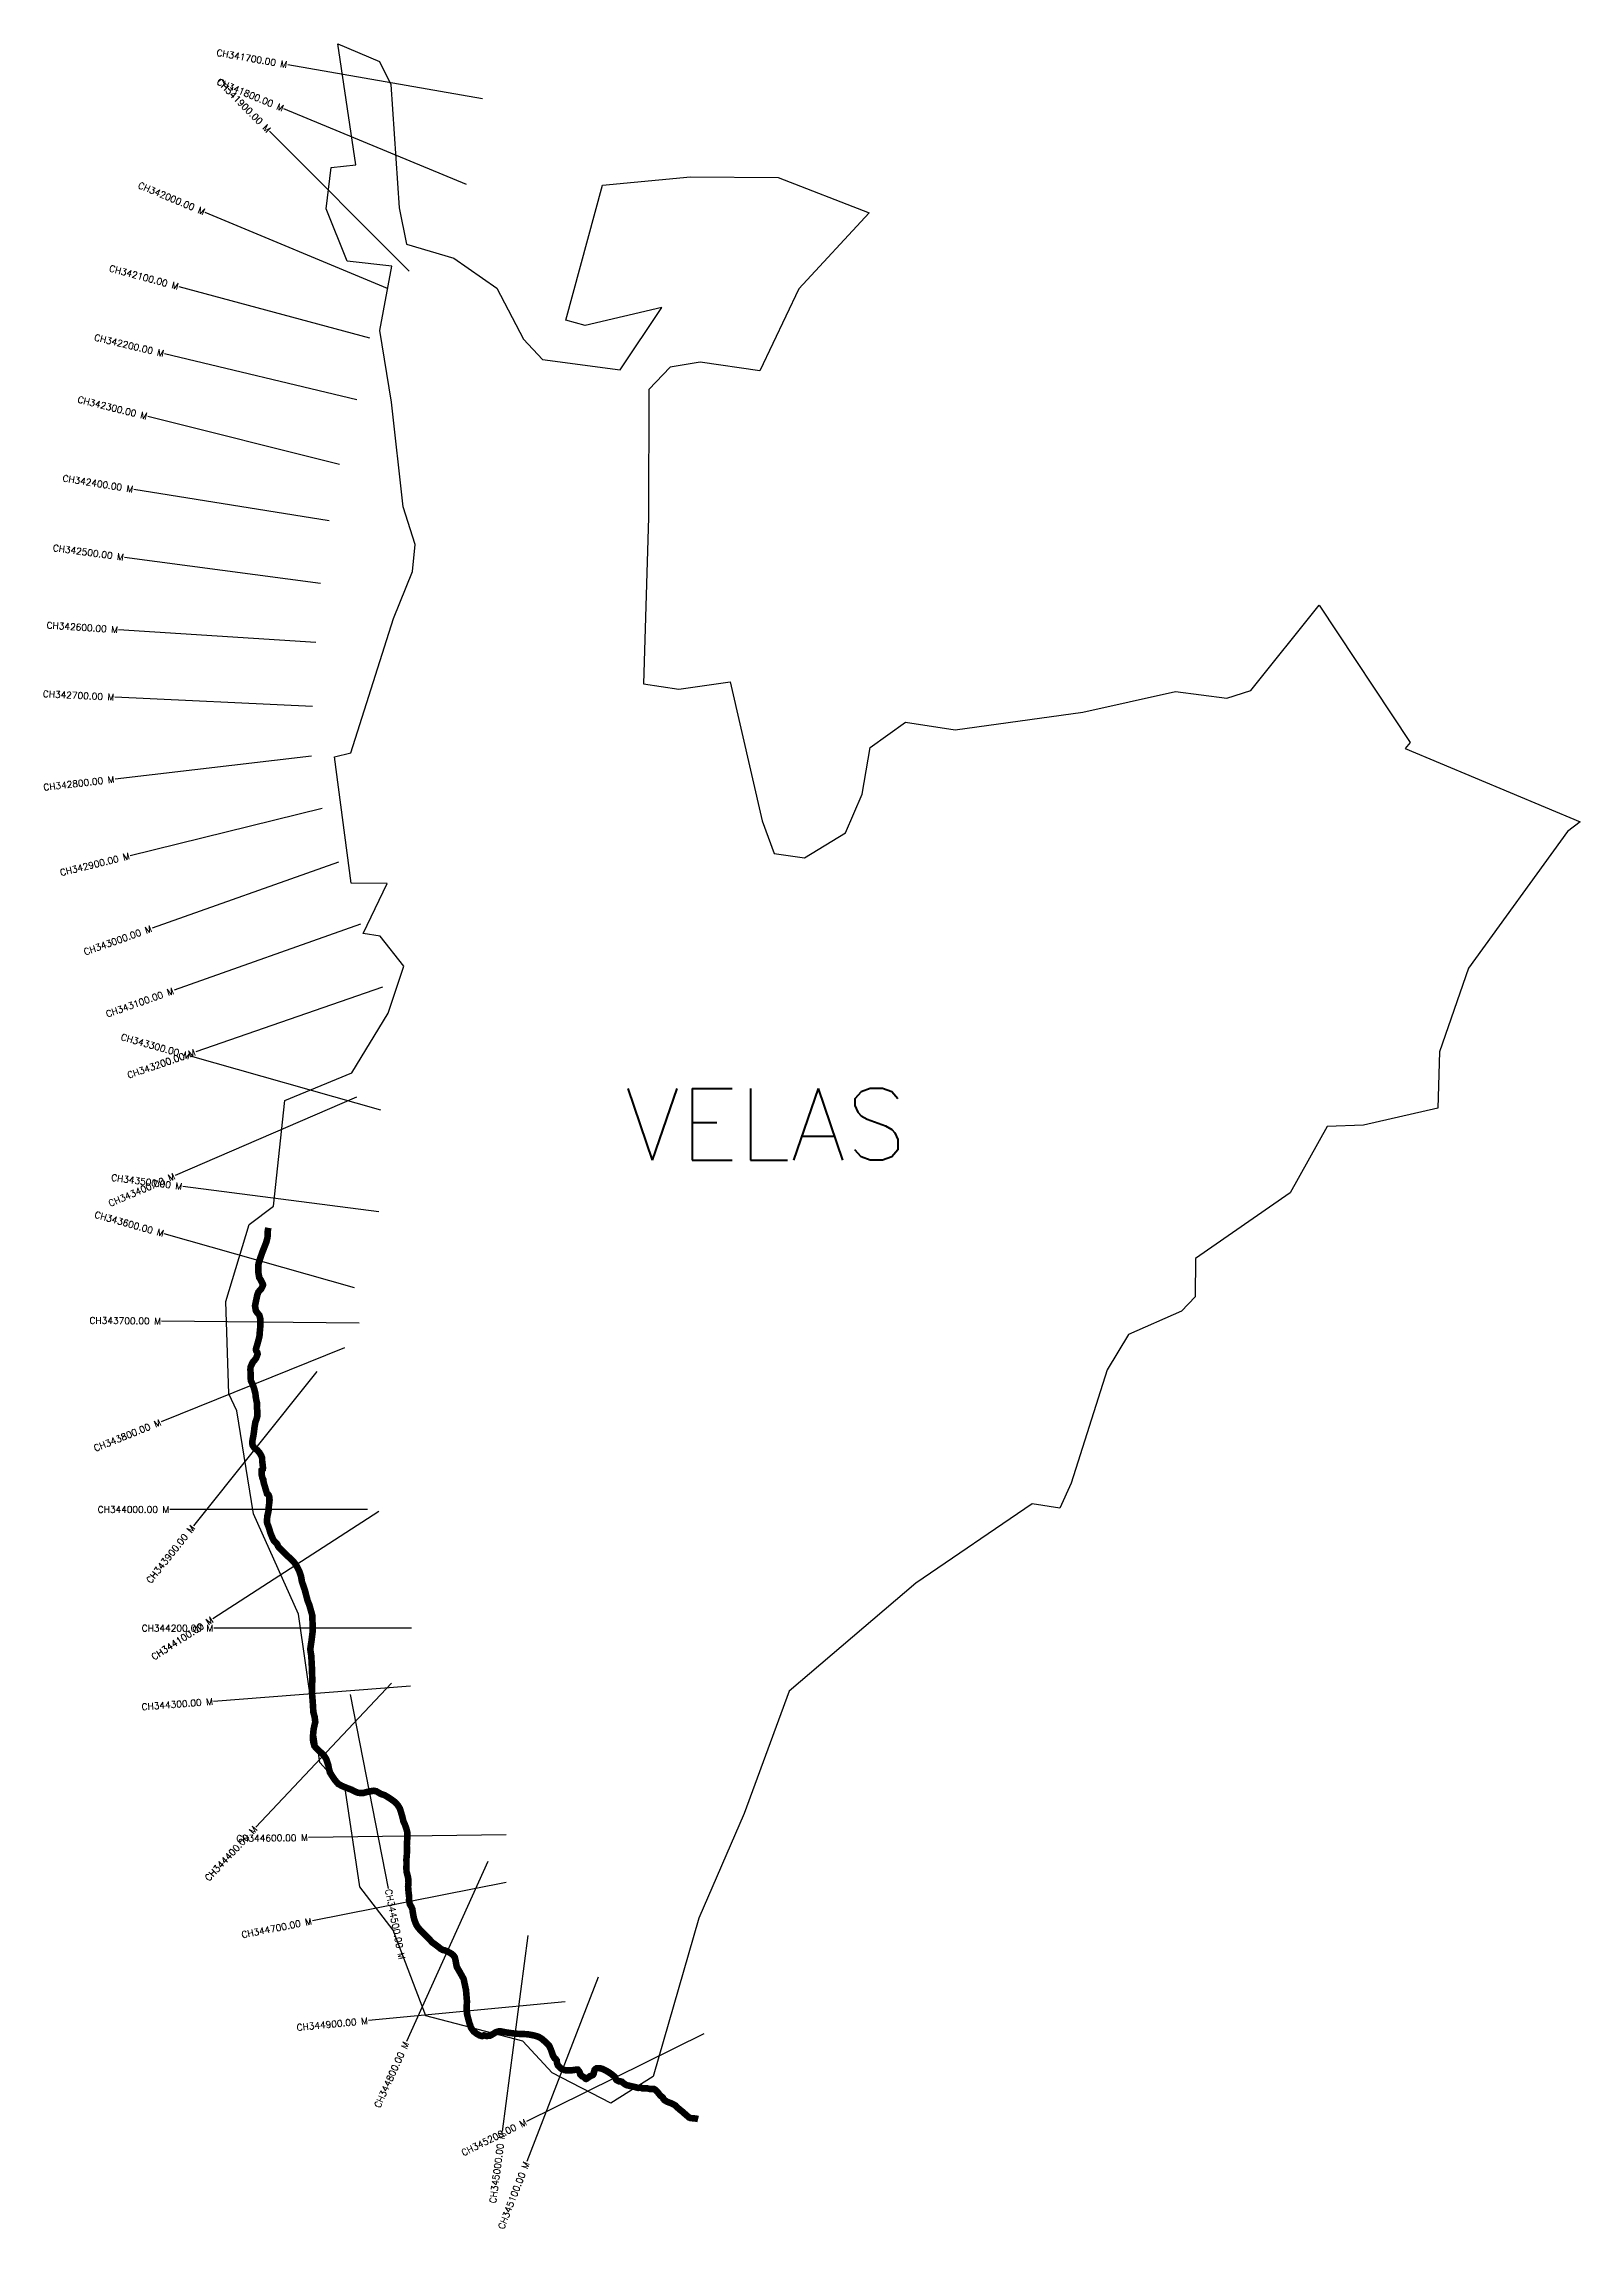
# Model space of a CAD drawing. Header units: metres. Extents: x 290957 to 293289, y 1984443 to 1987758.
import ezdxf
from ezdxf.enums import TextEntityAlignment as Align

# ---------------------------------------------------------------- set-up
doc = ezdxf.new("R2010")
doc.units = ezdxf.units.M
for name, color, linetype in [('CS', 134, 'Continuous'), ('CSMark', 6, 'Continuous'), ('UNPROTECTED', 10, 'Continuous'), ('VILLAGE BOUNDRY', 10, 'Continuous')]:
    doc.layers.add(name, color=color, linetype=linetype)
doc.styles.get("Standard").update_dxf_attribs({"font": 'simplex.shx'})

msp = doc.modelspace()

# ---------------------------------------------------------------- linework, layer by layer
at = {"layer": 'CS'}
for p, q in [((291622.9, 1987673.9), (291327.4, 1987725.5)), ((291598.7, 1987543.9), (291321.6, 1987658.8)), ((291511.9, 1987412.5), (291299.8, 1987624.7)), ((291479, 1987386.3), (291202.1, 1987501.6)), ((291452.2, 1987310.9), (291162.5, 1987388.9)), ((291432.3, 1987217.3), (291140.5, 1987287)), ((291406.2, 1987119.3), (291115.1, 1987191.8)), ((291390.1, 1987033.5), (291093.9, 1987081.2)), ((291377, 1986938.4), (291079.6, 1986978.2)), ((291370.1, 1986849.1), (291070.8, 1986868.3)), ((291364.8, 1986751.7), (291065.1, 1986766)), ((291363.3, 1986676.5), (291065.3, 1986641.7)), ((291379.6, 1986596.9), (291088.2, 1986525.5)), ((291404.3, 1986515.8), (291121.5, 1986415.5)), ((291437.7, 1986421.5), (291155, 1986321.3)), ((291471.1, 1986326.2), (291187.7, 1986227.8)), ((291468.6, 1986139.1), (291180, 1986221.1)), ((291432, 1986159), (291156.5, 1986040.3)), ((291465.8, 1985985.2), (291168.2, 1986023.4)), ((291428.7, 1985869.9), (291140.1, 1985951.6)), ((291435.9, 1985816), (291136, 1985819.2)), ((291413.5, 1985778.5), (291135.2, 1985666.6)), ((291371.8, 1985742.9), (291184.3, 1985508.8)), ((291448.5, 1985533.5), (291148.5, 1985533.5)), ((291465.9, 1985530.4), (291213.9, 1985367.7)), ((291515.2, 1985353.3), (291215.2, 1985353.3)), ((291513.9, 1985265.2), (291214.8, 1985242.2)), ((291484.9, 1985269.9), (291279.2, 1985051.5)), ((291422.2, 1985252.6), (291479.9, 1984958.2)), ((291658.8, 1985039.7), (291358.8, 1985035.6)), ((291631.2, 1984999.5), (291507.9, 1984726)), ((291659.1, 1984967.4), (291364.8, 1984909.1)), ((291692, 1984886.8), (291652.7, 1984589.3)), ((291798.6, 1984823.8), (291690.4, 1984544)), ((291748.5, 1984786.5), (291449.9, 1984757.8)), ((291958.9, 1984737.8), (291689.9, 1984604.9))]:
    msp.add_line(p, q, dxfattribs=at)
at = {"layer": 'UNPROTECTED', "const_width": 10, "flags": 128}
msp.add_lwpolyline([(291298, 1985960.8), (291297, 1985955.2), (291296.9, 1985949.3), (291296.7, 1985946), (291294.8, 1985938.8), (291288.6, 1985923), (291284.4, 1985910.9), (291283, 1985905.8), (291282.6, 1985899.5), (291282.6, 1985894.3), (291284.2, 1985885.2), (291286.5, 1985881.6), (291289.8, 1985874.9), (291289.8, 1985873.7), (291287, 1985867.8), (291282.9, 1985863.5), (291281.1, 1985858.7), (291280.3, 1985854.4), (291279.3, 1985850.2), (291277.8, 1985842.5), (291279, 1985835.2), (291281.4, 1985831.6), (291284.3, 1985828.4), (291286, 1985821.9), (291286, 1985817.8), (291285.9, 1985812.3), (291285.2, 1985804.7), (291284.7, 1985800), (291284.6, 1985796.8), (291283.5, 1985792.2), (291281.3, 1985784), (291279.4, 1985777.9), (291279.1, 1985776.1), (291279.4, 1985774.5), (291280, 1985773.2), (291281.2, 1985771.8), (291281.7, 1985769.2), (291280.8, 1985766.6), (291279.4, 1985763.2), (291277.7, 1985760.7), (291275.1, 1985757.9), (291274.5, 1985757.1), (291273.7, 1985755.5), (291272.3, 1985752.6), (291270.9, 1985749.3), (291270.8, 1985745.2), (291271, 1985741.3), (291271, 1985735.2), (291271.5, 1985728.8), (291273.6, 1985724.4), (291275.5, 1985719.6), (291276.8, 1985715.4), (291278.3, 1985709.5), (291278.9, 1985703.8), (291279.9, 1985698.3), (291280.8, 1985695), (291280.8, 1985691.4), (291280.5, 1985688.3), (291281, 1985685.3), (291281.4, 1985681.2), (291281.4, 1985677.6), (291281.1, 1985674.3), (291280, 1985670.5), (291278.3, 1985666), (291276.9, 1985657.6), (291276.4, 1985652.9), (291275.3, 1985645.3), (291273.9, 1985638.3), (291273.5, 1985634.1), (291274.3, 1985630.4), (291276.6, 1985627), (291281.3, 1985623.3), (291284.7, 1985619.3), (291287.1, 1985615.3), (291288.6, 1985611.3), (291288.6, 1985607.1), (291289, 1985604), (291289.7, 1985597.9), (291289.9, 1985596.5), (291289.6, 1985594.6), (291287.8, 1985593.1), (291287.9, 1985591.1), (291287.9, 1985586), (291289.1, 1985580.7), (291290.4, 1985578.6), (291290.6, 1985575.1), (291291.1, 1985574.2), (291291.6, 1985571.6), (291292.8, 1985568.2), (291293.8, 1985564.4), (291296, 1985557.3), (291297.4, 1985556.5), (291298.3, 1985555.5), (291299.3, 1985552.9), (291299.8, 1985548.7), (291299.4, 1985548.3), (291299.4, 1985543.2), (291298.5, 1985536.1), (291298.5, 1985532.8), (291297.5, 1985528), (291297.3, 1985526.8), (291296.4, 1985523.2), (291296, 1985518.2), (291295.7, 1985515.3), (291296.1, 1985513), (291296.6, 1985511.6), (291297, 1985510.5), (291297.7, 1985508.9), (291299.4, 1985503.9), (291300.9, 1985498.5), (291302.9, 1985493.4), (291303.8, 1985491.4), (291305.1, 1985488.5), (291305.9, 1985486.8), (291307.1, 1985485.1), (291309.5, 1985483.1), (291311.6, 1985480.5), (291312.7, 1985477.7), (291314.6, 1985475.1), (291317.6, 1985472.3), (291325.1, 1985464.6), (291332.3, 1985458.2), (291337.9, 1985452.2), (291341.6, 1985446.4), (291345.1, 1985439.2), (291347.7, 1985431.4), (291348.9, 1985424), (291353.3, 1985411.4), (291357.5, 1985395.2), (291360.1, 1985388.8), (291362.2, 1985381.4), (291364.6, 1985372.9), (291365.2, 1985358.7), (291365.2, 1985347.7), (291363.5, 1985334.1), (291361.6, 1985321.5), (291362.2, 1985317.1), (291363.1, 1985311.9), (291364.1, 1985293.5), (291364.7, 1985275.4), (291364.1, 1985256.7), (291365.4, 1985240.8), (291366.3, 1985225.9), (291368.2, 1985218.8), (291369.2, 1985211), (291367.9, 1985205.4), (291366.7, 1985200), (291366, 1985192.7), (291365.5, 1985187.3), (291365.5, 1985187.3), (291366.1, 1985180.9), (291367.9, 1985174.5), (291372.9, 1985168.9), (291377.6, 1985164.8), (291382.2, 1985160.5), (291385.8, 1985154.8), (291387.3, 1985150.4), (291389.1, 1985145.1), (291389.6, 1985141.4), (291391.5, 1985134.3), (291394.1, 1985130.2), (291395.9, 1985127.3), (291398.8, 1985123.1), (291403.9, 1985117.1), (291409.7, 1985113.9), (291414.9, 1985111.7), (291419.1, 1985110.1), (291424.7, 1985108), (291430, 1985105.1), (291434, 1985103.6), (291438.1, 1985103.1), (291442.2, 1985103.2), (291446.9, 1985104.6), (291453.5, 1985105.9), (291458, 1985106.6), (291461.7, 1985105.9), (291465.2, 1985103.8), (291469.3, 1985101.5), (291474.1, 1985100.1), (291479.7, 1985096.7), (291484.4, 1985093.7), (291488.4, 1985090.8), (291491.7, 1985087.9), (291494.6, 1985084.5), (291497.6, 1985079.6), (291499.1, 1985074.7), (291501.2, 1985067.8), (291503, 1985060.1), (291505.3, 1985055.1), (291507.4, 1985049.2), (291508.8, 1985043.7), (291508.9, 1985035.7), (291508.2, 1985023.7), (291508.3, 1985017), (291508.2, 1985009.6), (291507.5, 1985002.5), (291507.7, 1984996.5), (291507.5, 1984989.5), (291507.7, 1984983.9), (291509.5, 1984977.2), (291510.2, 1984974), (291510.7, 1984966.9), (291510.1, 1984960.9), (291510.8, 1984952.5), (291511.7, 1984945.4), (291511.6, 1984940), (291512.7, 1984934.3), (291515, 1984930.6), (291516.7, 1984926.6), (291516.9, 1984923.9), (291517.6, 1984920.4), (291518.2, 1984916.6), (291519.3, 1984911.5), (291521.2, 1984906.5), (291522.9, 1984902.5), (291525.4, 1984898.8), (291529.9, 1984893.7), (291535, 1984888.5), (291542.4, 1984881.1), (291547.3, 1984876.1), (291554.3, 1984871), (291559.9, 1984866.5), (291562.5, 1984865.1), (291565.6, 1984864.5), (291570.4, 1984862.4), (291575.8, 1984859.4), (291578.9, 1984856.8), (291580.9, 1984854.1), (291582.2, 1984848.7), (291583, 1984844), (291584, 1984839.3), (291588.7, 1984831.2), (291594.3, 1984821.2), (291598, 1984803.9), (291599.4, 1984786.9), (291598.8, 1984776), (291599.7, 1984766.9), (291603, 1984754.5), (291604.5, 1984750.2), (291605.2, 1984747.8), (291606.9, 1984744.9), (291610, 1984741), (291614.8, 1984737.5), (291618.5, 1984735.4), (291622.3, 1984734.3), (291625.2, 1984735.4), (291629, 1984734.5), (291634.3, 1984734.9), (291639, 1984737.5), (291642.2, 1984739.6), (291645.1, 1984740.9), (291648.2, 1984741.6), (291651.4, 1984741.4), (291659.3, 1984739.8), (291673.3, 1984737.9), (291682.8, 1984737.5), (291691.7, 1984737.1), (291701.9, 1984735.1), (291708.4, 1984733.1), (291713, 1984730.2), (291717.8, 1984726.1), (291724, 1984719.9), (291726.3, 1984715.2), (291728.6, 1984708.8), (291729.9, 1984704.9), (291732.4, 1984700.6), (291734.1, 1984699.5), (291735.7, 1984697.3), (291735.9, 1984695), (291736.3, 1984692.4), (291737.7, 1984689.4), (291739.8, 1984687.4), (291742.2, 1984685.2), (291743.7, 1984684.2), (291748, 1984682.6), (291752.5, 1984682.2), (291757.9, 1984682.3), (291765.4, 1984683.4), (291767.4, 1984683.5), (291769.5, 1984681.2), (291770.8, 1984678.7), (291771.3, 1984676.4), (291774, 1984673.4), (291776.2, 1984672.5), (291777.8, 1984671.1), (291779.4, 1984669.6), (291780.4, 1984669.3), (291781.4, 1984669.8), (291782.6, 1984670.7), (291784.1, 1984672), (291785.5, 1984672.8), (291786.2, 1984673.5), (291788.7, 1984674.5), (291790, 1984675), (291790.9, 1984675.8), (291791.8, 1984677.7), (291792, 1984679.2), (291792.7, 1984681.5), (291793.1, 1984683.1), (291794.5, 1984684.4), (291796.5, 1984685.6), (291801, 1984685.6), (291804.9, 1984684.5), (291810.4, 1984681.9), (291814.8, 1984679.3), (291819, 1984676.4), (291824, 1984672.2), (291825.3, 1984669.4), (291825.9, 1984668.1), (291827.3, 1984667), (291830, 1984665.7), (291832.1, 1984665.7), (291834.5, 1984665), (291836.2, 1984663.4), (291838.9, 1984661.5), (291840.8, 1984660.3), (291842.9, 1984659.6), (291845.7, 1984659), (291849.1, 1984658.2), (291854.2, 1984657.1), (291857.5, 1984656.1), (291859.3, 1984655.7), (291861.3, 1984656), (291863.4, 1984656.1), (291865.3, 1984655.1), (291867.3, 1984654.8), (291869.2, 1984655.1), (291873, 1984655), (291876.2, 1984654.2), (291879.8, 1984654.2), (291882.7, 1984654.2), (291884.1, 1984653.7), (291885.5, 1984652.4), (291887.6, 1984650.7), (291890.6, 1984647), (291892.5, 1984644.4), (291895.9, 1984641.7), (291896.9, 1984640.6), (291897.5, 1984639.1), (291899, 1984637.2), (291901, 1984636), (291902.9, 1984634.8), (291907.1, 1984633.2), (291909.4, 1984632.4), (291913.1, 1984630.6), (291916.1, 1984628.8), (291918.4, 1984626.3), (291922.1, 1984623), (291926.1, 1984619.9), (291928.8, 1984617.3), (291931, 1984615.6), (291933.4, 1984613.5), (291936.1, 1984611), (291938.6, 1984609.9), (291941.3, 1984609.7), (291943.7, 1984609.5), (291947.9, 1984609), (291950.3, 1984608.4)], dxfattribs=at)
at = {"layer": 'VILLAGE BOUNDRY', "color": 3, "flags": 128}
msp.add_lwpolyline([(292892.6, 1986905.5), (293030.8, 1986697.2)], dxfattribs=at)
at = {"layer": 'VILLAGE BOUNDRY', "color": 3}
for points in [[(293289.1, 1986576.8, 0), (293269.7, 1986562.1, 0), (293119.3, 1986354.8, 0), (293075.3, 1986227.8, 0), (293072.8, 1986142.2, 0), (292960.1, 1986116.4, 0), (292904.7, 1986114.7, 0), (292848.9, 1986013.7, 0), (292705.2, 1985914.3, 0), (292704.5, 1985856, 0), (292683.7, 1985834.4, 0), (292603.4, 1985799.1, 0), (292570.9, 1985745.4, 0), (292516.4, 1985573.5, 0), (292499.4, 1985535.5, 0), (292457.2, 1985542, 0), (292280.4, 1985421.6, 0), (292088.6, 1985257.6, 0), (292020.1, 1985072.3, 0), (291951.4, 1984913.2, 0), (291881.8, 1984673, 0), (291817.8, 1984632.6, 0), (291728.9, 1984678.7, 0), (291684.2, 1984726.8, 0), (291537.2, 1984765.3, 0), (291487.5, 1984895, 0), (291436.6, 1984960.9, 0), (291415.3, 1985106.6, 0), (291376.3, 1985149.6, 0), (291343.8, 1985374.4, 0), (291275.6, 1985526.8, 0), (291250.4, 1985683.2, 0), (291237.9, 1985708.9, 0), (291233.5, 1985849.1, 0), (291268.8, 1985966, 0), (291305.7, 1985993.7, 0), (291323, 1986154.1, 0), (291424.9, 1986196.2, 0), (291479.7, 1986286.6, 0), (291503.7, 1986357.9, 0), (291467.9, 1986403.3, 0), (291441.9, 1986407.4, 0), (291478.5, 1986483.5, 0), (291423.6, 1986483.9, 0), (291398.4, 1986675.7, 0), (291423.1, 1986681.6, 0), (291487.8, 1986885.3, 0), (291516.9, 1986956.7, 0), (291520.7, 1986997.7, 0), (291502.6, 1987054.7, 0), (291485, 1987213.9, 0), (291467.1, 1987322.3, 0), (291485.2, 1987419.8, 0), (291417.7, 1987427.6, 0), (291385.8, 1987507, 0), (291393.1, 1987569.9, 0), (291430.6, 1987573.8, 0), (291403.4, 1987757.6, 0), (291466.6, 1987730.8, 0), (291483.8, 1987695.7, 0), (291496.6, 1987508.8, 0), (291507.9, 1987453.2, 0), (291579.3, 1987432, 0), (291644.8, 1987386.7, 0), (291685.3, 1987309.5, 0), (291713.9, 1987278.2, 0), (291832, 1987262.5, 0), (291895.2, 1987357.4, 0), (291779, 1987330, 0), (291749.5, 1987338, 0), (291805.3, 1987543, 0), (291938.7, 1987555.5, 0), (292071.9, 1987554.7, 0), (292210, 1987501.1, 0), (292103.2, 1987385.6, 0), (292043.7, 1987261.1, 0), (291953.1, 1987274.4, 0), (291907.6, 1987266.8, 0), (291875.4, 1987232.8, 0), (291875, 1987038.8, 0), (291867.4, 1986786.5, 0), (291921, 1986778, 0), (291998.7, 1986789.3, 0), (292047.6, 1986578.5, 0), (292065.6, 1986528.7, 0), (292111.5, 1986522.2, 0), (292174, 1986560, 0), (292199.2, 1986619.1, 0), (292211.4, 1986689.8, 0), (292265.1, 1986728.3, 0), (292340.1, 1986716.3, 0), (292534.1, 1986743.4, 0), (292674.5, 1986774.4, 0), (292752.7, 1986764.3, 0), (292789.2, 1986776.1, 0), (292892.6, 1986905.5, 0)], [(293030.8, 1986697.2, 0), (293023.2, 1986688.1, 0), (293289.1, 1986576.8, 0)]]:
    msp.add_polyline3d(points, dxfattribs=at)

# ---------------------------------------------------------------- texts
at = {"insert": (291838.8, 1986172.3), "char_height": 108.7, "attachment_point": 1}
msp.add_mtext_dynamic_manual_height_columns('VELAS', width=710.319, gutter_width=1, heights=[0], dxfattribs=at)
at = {"layer": 'CSMark'}
for s, rotation, p in [('CH341700.00 M', 350.089, (291326.4, 1987725.7)), ('CH341800.00 M', 337.4853, (291320.7, 1987659.2)), ('CH341900.00 M', 314.9812, (291299.1, 1987625.4)), ('CH342000.00 M', 337.3879, (291201.2, 1987502)), ('CH342100.00 M', 344.9378, (291161.5, 1987389.1)), ('CH342200.00 M', 346.5828, (291139.5, 1987287.2)), ('CH342300.00 M', 346.0156, (291114.1, 1987192)), ('CH342400.00 M', 350.8503, (291092.9, 1987081.4)), ('CH342500.00 M', 352.3722, (291078.6, 1986978.4)), ('CH342600.00 M', 356.3227, (291069.8, 1986868.4)), ('CH342700.00 M', 357.2722, (291064.1, 1986766)), ('CH342800.00 M', 6.6508, (291064.3, 1986641.6)), ('CH342900.00 M', 13.7571, (291087.3, 1986525.3)), ('CH343000.00 M', 19.527, (291120.6, 1986415.2)), ('CH343100.00 M', 19.527, (291154, 1986320.9)), ('CH343300.00 M', 344.1518, (291179, 1986221.3)), ('CH343200.00 M', 19.1293, (291186.7, 1986227.5)), ('CH343400.00 M', 23.3115, (291155.6, 1986039.9)), ('CH343500.00 M', 352.6902, (291167.2, 1986023.5)), ('CH343600.00 M', 344.207, (291139.1, 1985951.9)), ('CH343700.00 M', 359.3837, (291135, 1985819.2)), ('CH343800.00 M', 21.915, (291134.3, 1985666.2)), ('CH343900.00 M', 51.3101, (291183.6, 1985508)), ('CH344100.00 M', 32.8354, (291213, 1985367.2)), ('CH344300.00 M', 4.3948, (291213.8, 1985242.1)), ('CH344400.00 M', 46.7134, (291278.5, 1985050.8)), ('CH344600.00 M', 0.7743, (291357.8, 1985035.6)), ('CH344700.00 M', 11.2126, (291363.8, 1984908.9)), ('CH344900.00 M', 5.4866, (291448.9, 1984757.7)), ('CH344800.00 M', 65.7157, (291507.4, 1984725.1)), ('CH345200.00 M', 26.2879, (291689, 1984604.5)), ('CH345000.00 M', 82.4832, (291652.6, 1984588.3)), ('CH345100.00 M', 68.8469, (291690, 1984543.1))]:
    msp.add_text(s, height=10, rotation=rotation, dxfattribs=at).set_placement(p, align=Align.MIDDLE_RIGHT)
for s, p in [('CH344000.00 M', (291147.5, 1985533.5)), ('CH344200.00 M', (291214.2, 1985353.3))]:
    msp.add_text(s, height=10, dxfattribs=at).set_placement(p, align=Align.MIDDLE_RIGHT)
msp.add_text('CH344500.00 M', height=10, rotation=281.088, dxfattribs=at).set_placement((291480.1, 1984957.3), align=Align.MIDDLE_LEFT)

doc.saveas('drawing.dxf')
